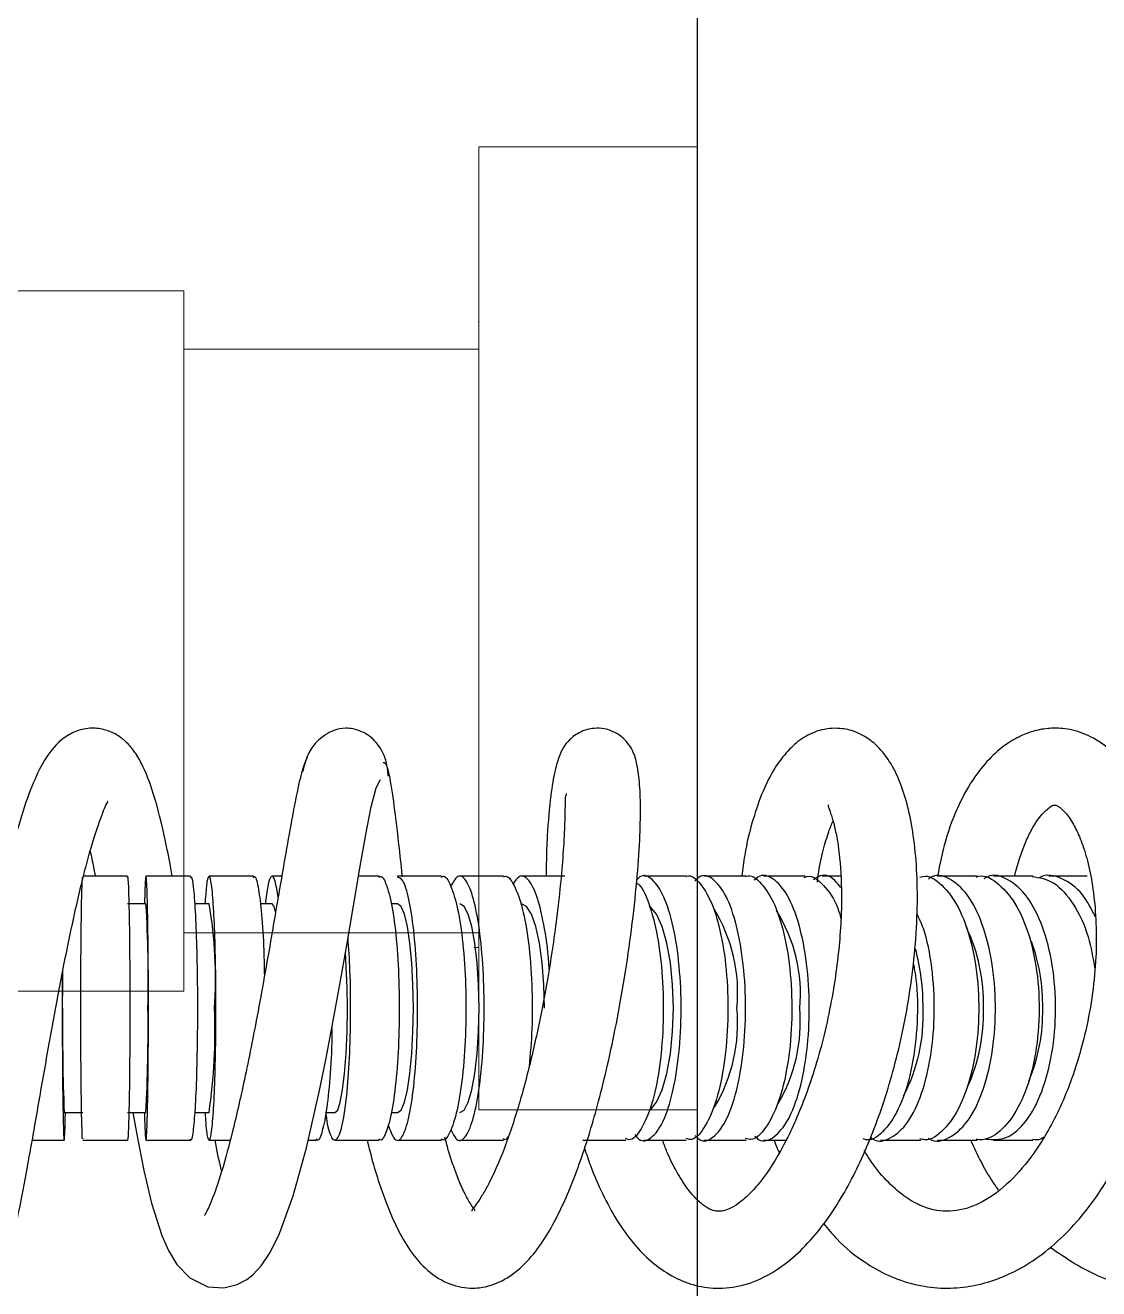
# Model space of a CAD drawing. Header units: millimetres. Extents: x 12325263 to 13848842, y -1463133 to 573208.
# Drawn here: x 12569667.3 to 12569740.9, y -847808.6 to -847722 of the extents above; entities that cross this region are included whole.
import ezdxf
from ezdxf.xclip import XClip

# ---------------------------------------------------------------- set-up
doc = ezdxf.new("R2010")
doc.units = ezdxf.units.MM
doc.header["$LTSCALE"] = 1000
doc.header["$XCLIPFRAME"] = 0
for name, color, linetype in [('fur202301', 252, 'Continuous'), ('WALL', 5, 'Continuous'), ('WALL-SHATCH', 8, 'Continuous'), ('建筑-楼板开洞', 251, 'Continuous')]:
    doc.layers.add(name, color=color, linetype=linetype)

# ---------------------------------------------------------------- blocks, each defined once
blk = doc.blocks.new('adgshg13-A$C7F010FC0')
at = {"layer": 'WALL-SHATCH'}
h = blk.add_hatch(color=256, dxfattribs=at)
h.dxf.hatch_style = 1
h.paths.add_polyline_path([(-60384.171, -16880.895), (-763.165, 197.479), (12587.619, -13153.304), (12587.619, -157996.02), (-162964.851, -188820.432), (-171262.381, -180522.901), (-171262.381, -31310.898), (-150707.191, -10755.708), (-131860.078, -7980.895), (-99162.381, -7980.895), (-99162.381, -4980.895), (-76620.428, -4980.895), (-70107.652, -16880.895)], flags=16)
h.paths.add_polyline_path([(-60091.229, -16380.895), (-646.877, 646.877), (12987.619, -12987.619), (12987.619, -158331.905), (-163100.584, -189250.384), (-171662.381, -180688.586), (-171662.381, -31145.213), (-150777.896, -10260.728), (-131896.687, -7480.895), (-99562.381, -7480.895), (-99562.381, -4580.895), (-76365.552, -4580.895), (-69907.506, -16380.895)])
blk = doc.blocks.new('A$C4C7A72D3')
at = {"layer": 'WALL', "color": 1}
blk.add_blockref('adgshg13-A$C7F010FC0', (210433.012, 205503.569), dxfattribs=at)
blk = doc.blocks.new('asdgag2019070515155847995')
for p, q in [((151.773, -217.084), (151.773, -219.714)), ((151.773, -220.821), (151.773, -223.498)), ((169.861, -223.499), (169.861, -220.819)), ((151.773, -224.625), (151.773, -227.347)), ((169.861, -227.348), (169.861, -224.626)), ((169.861, -231.264), (169.861, -228.494)), ((151.773, -233.946), (151.773, -235.244)), ((151.773, -236.425), (151.773, -239.272)), ((169.861, -239.273), (169.861, -237.683)), ((151.773, -240.469), (151.773, -243.355)), ((169.861, -243.354), (169.861, -240.47)), ((151.773, -244.567), (151.773, -247.487)), ((169.861, -247.487), (169.861, -244.566)), ((169.861, -251.655), (169.861, -248.711)), ((151.773, -252.889), (151.773, -255.861)), ((151.773, -257.107), (151.773, -260.104)), ((169.861, -260.104), (169.861, -257.106)), ((151.773, -261.357), (151.773, -264.367)), ((169.861, -264.369), (169.861, -261.357)), ((153.658, -264.369), (153.658, -264.81)), ((167.976, -264.809), (167.976, -264.369)), ((151.773, -265.628), (151.773, -267.019)), ((169.861, -268.655), (169.861, -265.629)), ((167.976, -269.281), (167.976, -268.658)), ((169.861, -270.482), (169.861, -269.922)), ((151.773, -272.297), (151.773, -272.967)), ((153.658, -272.965), (153.658, -273.775)), ((151.773, -274.237), (151.773, -277.283)), ((169.861, -277.285), (169.861, -275.831)), ((153.658, -277.284), (153.658, -278.277)), ((167.976, -278.274), (167.976, -277.284)), ((151.773, -278.556), (151.773, -281.609)), ((169.861, -281.609), (169.861, -278.557)), ((153.658, -281.612), (153.658, -282.885)), ((167.976, -282.885), (167.976, -281.612)), ((151.773, -282.885), (151.773, -285.945)), ((169.861, -285.944), (169.861, -282.884)), ((167.976, -287.216), (167.976, -285.942)), ((169.861, -289.414), (169.861, -287.219))]:
    blk.add_line(p, q)
at = {"flags": 128}
for points in [[(160.817, -245.456), (159.224, -245.507), (157.711, -245.657), (156.354, -245.899), (155.22, -246.22), (154.367, -246.605), (153.838, -247.034), (153.838, -247.034)], [(167.832, -247.081), (167.797, -247.034), (167.267, -246.605), (166.414, -246.22), (165.281, -245.899), (163.923, -245.657), (162.41, -245.507), (160.817, -245.456)], [(160.817, -254.299), (159.224, -254.338), (157.711, -254.454), (156.354, -254.64), (155.22, -254.888), (154.367, -255.184), (153.838, -255.515), (153.658, -255.863)], [(160.817, -258.773), (159.224, -258.807), (157.711, -258.905), (156.354, -259.063), (155.22, -259.274), (154.367, -259.526), (153.838, -259.806), (153.658, -260.102)], [(167.976, -260.102), (167.797, -259.806), (167.267, -259.526), (166.414, -259.274), (165.281, -259.063), (163.923, -258.905), (162.41, -258.807), (160.817, -258.773)], [(160.817, -263.277), (159.224, -263.304), (157.711, -263.385), (156.354, -263.515), (155.22, -263.688), (154.367, -263.895), (153.838, -264.126), (153.658, -264.369)], [(167.976, -264.369), (167.797, -264.126), (167.267, -263.895), (166.414, -263.688), (165.281, -263.515), (163.923, -263.385), (162.41, -263.304), (160.817, -263.277)], [(167.976, -268.658), (167.797, -268.468), (167.267, -268.287), (166.414, -268.126), (165.281, -267.99), (163.923, -267.889), (162.41, -267.825), (160.817, -267.804)], [(154.22, -272.726), (153.838, -272.828), (153.658, -272.965)], [(160.817, -287.322), (159.224, -287.319), (158.287, -287.315)]]:
    blk.add_lwpolyline(points, dxfattribs=at)
at = {"color": 1, "flags": 128}
blk.add_lwpolyline([(167.976, -282.502), (169.474, -282.244), (171.937, -281.762), (174.186, -281.231), (176.402, -280.527), (177.425, -280.077), (178.377, -279.503), (179.306, -278.602), (179.909, -277.376), (179.993, -276.27), (179.763, -275.349), (179.418, -274.702), (179.093, -274.285), (178.477, -273.708), (177.558, -273.096), (176.252, -272.455), (173.67, -271.518), (170.377, -270.608), (166.449, -269.712), (164.235, -269.26), (161.802, -268.793), (159.198, -268.319), (156.498, -267.846), (153.799, -267.385), (151.225, -266.946), (148.915, -266.537), (147.022, -266.163), (145.718, -265.829), (145.149, -265.532), (145.149, -265.532)], dxfattribs=at)
for centre, radius, start, end in [((160.578, -232.602), 12.469, 88.90241, 110.33522), ((161.097, -232.232), 12.1, 67.07613, 91.32427), ((160.457, -236.315), 12.119, 88.29803, 115.57297), ((161.164, -236.446), 12.25, 65.19125, 91.62097), ((160.679, -243.454), 15.118, 89.47442, 105.03298), ((161.352, -240.098), 11.775, 62.28663, 92.60468), ((159.83, -247.441), 10.698, 84.70354, 122.21577), ((161.749, -247.898), 11.148, 59.79774, 94.79417), ((159.742, -251.976), 10.931, 84.35428, 121.80755), ((161.87, -252.185), 11.137, 59.00628, 95.42172), ((160.67, -319.019), 51.215, 89.83553, 94.10029), ((158.769, -306.32), 29.482, 86.01523, 99.98141), ((162.338, -316.398), 39.518, 81.79783, 92.20553), ((158.764, -362.558), 81.107, 88.54912, 93.60875), ((162.342, -390.655), 109.189, 87.04216, 90.79998), ((162.342, -147.81), 139.52, 269.37386, 272.31433)]:
    blk.add_arc(centre, radius, start, end)
at = {"color": 1}
for points, knots in [([(177.189, -219.634), (177.972, -218.487), (179.141, -216.773), (179.84, -214.271), (180.057, -212.411), (179.96, -210.608), (179.578, -208.863), (178.941, -207.214), (178.026, -205.558), (176.678, -203.772), (174.823, -201.972), (172.663, -200.4), (170.511, -199.185), (168.342, -198.207), (165.932, -197.353), (163.054, -196.619), (159.752, -196.119), (156.397, -195.984), (153.409, -196.192), (151.048, -196.603), (149.134, -197.12), (147.248, -197.826), (145.305, -198.868), (143.681, -200.195), (142.613, -201.55), (141.972, -202.848), (141.639, -204.12), (141.587, -205.53), (141.917, -207.09), (142.715, -208.645), (143.896, -210.014), (145.266, -211.103), (146.612, -211.928), (147.593, -212.329), (147.969, -212.482)], [0, 0, 0, 0, 0.059009, 0.088217, 0.116163, 0.143528, 0.170583, 0.195792, 0.221404, 0.253085, 0.290512, 0.325798, 0.356088, 0.382653, 0.412826, 0.447891, 0.487854, 0.531088, 0.569248, 0.601194, 0.62693, 0.653442, 0.689275, 0.727907, 0.758756, 0.782408, 0.806023, 0.831304, 0.860722, 0.893821, 0.924707, 0.953093, 0.982036, 1, 1, 1, 1]), ([(175.568, -235.151), (175.941, -234.848), (176.982, -234.006), (178.148, -232.523), (179.173, -230.755), (179.796, -228.961), (180.051, -227.146), (179.963, -225.382), (179.572, -223.682), (178.884, -222.012), (177.859, -220.337), (176.505, -218.744), (174.971, -217.353), (173.448, -216.229), (171.85, -215.234), (169.93, -214.232), (167.429, -213.197), (164.367, -212.259), (160.999, -211.581), (157.643, -211.242), (154.536, -211.239), (151.754, -211.51), (149.369, -211.992), (147.407, -212.62), (145.821, -213.348), (144.407, -214.233), (143.12, -215.391), (142.178, -216.748), (141.676, -218.199), (141.586, -219.451), (141.746, -220.558), (142.1, -221.586), (142.683, -222.625), (143.618, -223.744), (144.983, -224.873), (146.889, -225.94), (149.159, -226.826), (150.952, -227.181), (151.773, -227.343)], [0, 0, 0, 0, 0.01861, 0.051847, 0.078631, 0.105715, 0.133291, 0.159104, 0.184168, 0.209101, 0.236375, 0.265787, 0.29237, 0.314901, 0.335055, 0.359939, 0.390375, 0.426317, 0.465192, 0.502435, 0.538017, 0.572013, 0.603861, 0.632499, 0.657916, 0.68253, 0.710958, 0.741076, 0.767362, 0.789623, 0.808021, 0.825406, 0.846341, 0.870811, 0.899223, 0.931896, 0.968811, 1, 1, 1, 1]), ([(151.773, -222.056), (151.772, -222.056), (151.304, -221.965), (150.541, -221.721), (149.458, -221.333), (148.554, -220.897), (147.677, -220.36), (147.023, -219.666), (146.892, -219.455), (146.899, -219.189), (147.007, -219.013), (147.336, -218.614), (148.002, -218.121), (149.023, -217.605), (150.311, -217.15), (151.951, -216.772), (153.911, -216.516), (156.121, -216.427), (158.534, -216.54), (161.077, -216.889), (163.585, -217.458), (165.866, -218.191), (167.774, -218.993), (169.278, -219.784), (170.904, -220.808), (172.616, -222.199), (174.074, -224.025), (174.764, -225.832), (174.757, -227.365), (174.349, -228.596), (173.718, -229.677), (172.656, -230.855), (171.562, -231.775), (170.781, -232.239), (170.568, -232.365)], [0, 0, 0, 0, 0.0000751, 0.0237584, 0.0448854, 0.0682913, 0.0959239, 0.1385658, 0.1829532, 0.2175975, 0.240039, 0.2667097, 0.301199, 0.3298233, 0.3596796, 0.3907647, 0.4230392, 0.4563278, 0.4905521, 0.5256623, 0.5615512, 0.5949911, 0.6242095, 0.6492513, 0.6702301, 0.7135445, 0.7623725, 0.8115783, 0.8623414, 0.8904194, 0.9211894, 0.9550405, 0.9877164, 1, 1, 1, 1]), ([(169.861, -225.083), (170.378, -224.841), (171.47, -224.329), (172.588, -223.674), (173.174, -223.252), (173.272, -223.182)], [0, 0, 0, 0, 0.428301, 0.905174, 1, 1, 1, 1]), ([(170.423, -251.546), (170.818, -251.414), (171.919, -251.045), (173.587, -250.313), (175.376, -249.352), (176.95, -248.228), (178.232, -246.976), (179.196, -245.606), (179.83, -244.088), (180.087, -242.451), (179.883, -240.679), (179.127, -238.863), (177.998, -237.287), (176.604, -235.898), (175.002, -234.669), (172.692, -233.247), (170.048, -232.019), (167.16, -230.984), (164.815, -230.287), (162.276, -229.683), (159.545, -229.195), (156.703, -228.856), (153.903, -228.7), (151.289, -228.744), (148.959, -228.973), (146.951, -229.363), (145.289, -229.89), (143.926, -230.565), (142.92, -231.358), (142.276, -232.14), (141.812, -233.06), (141.57, -234.114), (141.698, -235.44), (142.318, -236.696), (143.191, -237.673), (144.385, -238.557), (145.933, -239.346), (147.929, -240.041), (149.888, -240.531), (151.276, -240.695), (151.757, -240.751)], [0, 0, 0, 0, 0.014191, 0.039602, 0.066207, 0.092726, 0.119004, 0.144642, 0.169235, 0.195018, 0.22514, 0.255392, 0.284207, 0.311621, 0.337726, 0.362607, 0.411412, 0.436041, 0.461242, 0.488155, 0.516852, 0.547374, 0.578906, 0.60967, 0.639658, 0.668925, 0.696903, 0.722633, 0.745813, 0.764396, 0.778578, 0.797184, 0.821375, 0.843965, 0.866464, 0.892019, 0.920458, 0.950806, 0.982977, 1, 1, 1, 1]), ([(146.885, -234.817), (146.906, -234.83), (146.953, -234.859), (147.252, -234.742), (147.913, -234.516), (149.13, -234.22), (151.139, -233.948), (154.403, -233.886), (157.709, -234.18), (160.63, -234.663), (162.893, -235.163), (165.044, -235.77), (167.575, -236.641), (170.344, -237.878), (172.432, -239.211), (173.621, -240.277), (174.238, -241.017), (174.566, -241.575), (174.714, -241.994), (174.748, -242.333), (174.709, -242.671), (174.53, -243.121), (174.164, -243.62), (173.439, -244.326), (172.261, -245.114), (171.058, -245.754), (170.133, -246.098), (169.861, -246.199)], [0, 0, 0, 0, 0.029519, 0.064547, 0.095228, 0.124518, 0.185253, 0.250023, 0.322708, 0.362159, 0.402274, 0.440671, 0.477261, 0.544926, 0.612523, 0.647642, 0.682308, 0.71553, 0.744983, 0.767229, 0.788923, 0.82244, 0.863721, 0.901755, 0.939929, 0.982326, 1, 1, 1, 1]), ([(169.861, -266.443), (170.13, -266.38), (171.215, -266.124), (172.896, -265.611), (174.867, -264.89), (176.543, -264.086), (178.033, -263.12), (179.31, -261.778), (179.886, -260.452), (180.02, -259.454), (179.985, -258.653), (179.766, -257.687), (179.142, -256.475), (177.93, -255.188), (176.454, -254.143), (174.391, -253.021), (171.964, -252.032), (169.311, -251.17), (167.128, -250.551), (164.63, -249.935), (161.777, -249.329), (158.624, -248.767), (155.296, -248.289), (152.105, -247.943), (149.298, -247.742), (147.037, -247.689), (145.299, -247.753), (143.98, -247.961), (143.263, -248.16), (142.563, -248.617), (142.111, -249.093), (141.801, -249.669), (141.639, -250.243), (141.599, -250.985), (141.842, -251.862), (142.422, -252.624), (143.012, -253.046), (143.581, -253.306), (144.596, -253.608), (146.301, -253.897), (148.537, -254.086), (150.489, -254.17), (151.477, -254.17), (151.773, -254.17)], [0, 0, 0, 0, 0.009501, 0.038362, 0.066692, 0.094557, 0.122965, 0.154013, 0.184665, 0.199328, 0.210682, 0.225907, 0.255759, 0.285226, 0.312716, 0.338666, 0.388213, 0.41213, 0.436661, 0.464106, 0.494521, 0.52789, 0.564206, 0.603103, 0.640304, 0.67471, 0.706455, 0.735614, 0.761679, 0.772643, 0.782349, 0.790684, 0.796684, 0.805149, 0.816846, 0.829295, 0.841258, 0.859224, 0.885763, 0.920794, 0.964282, 0.989265, 1, 1, 1, 1]), ([(146.096, -252.753), (146.133, -252.791), (146.22, -252.88), (146.959, -252.878), (148.294, -252.906), (150.19, -253.004), (152.335, -253.189), (154.567, -253.441), (156.78, -253.746), (158.909, -254.09), (161.478, -254.566), (164.53, -255.235), (167.947, -256.159), (170.911, -257.189), (172.738, -258.029), (173.812, -258.659), (174.337, -259.033), (174.604, -259.21), (174.71, -259.295), (174.718, -259.274), (174.719, -259.271)], [0, 0, 0, 0, 0.040332, 0.094234, 0.153764, 0.21729, 0.277924, 0.334878, 0.388064, 0.437443, 0.482994, 0.564641, 0.64827, 0.735265, 0.814777, 0.850829, 0.891297, 0.940289, 0.993148, 1, 1, 1, 1]), ([(174.688, -259.079), (174.68, -259.07), (174.66, -259.046), (174.397, -259.263), (173.721, -259.664), (172.859, -260.067), (171.808, -260.472), (170.805, -260.821), (170.004, -261.024), (169.664, -261.111)], [0, 0, 0, 0, 0.103736, 0.263902, 0.446143, 0.605894, 0.747131, 0.892713, 1, 1, 1, 1]), ([(143.585, -270.529), (143.839, -270.65), (144.333, -270.883), (146.135, -271.29), (148.452, -271.729), (151.131, -272.195), (153.986, -272.68), (156.868, -273.177), (159.647, -273.671), (162.241, -274.156), (164.597, -274.624), (167.366, -275.214), (170.337, -275.927), (172.984, -276.7), (174.362, -277.252), (174.898, -277.523), (175.04, -277.625), (175.026, -277.592), (175.024, -277.589)], [0, 0, 0, 0, 0.088042, 0.171343, 0.24997, 0.323985, 0.393479, 0.458543, 0.519238, 0.575606, 0.627742, 0.675952, 0.767399, 0.853346, 0.93345, 0.968553, 0.996939, 1, 1, 1, 1]), ([(151.773, -279.81), (151.584, -279.843), (150.692, -279.999), (148.703, -280.403), (146.15, -281.033), (144.295, -281.741), (143.205, -282.397), (142.593, -282.915), (142.045, -283.611), (141.662, -284.522), (141.58, -285.525), (141.82, -286.501), (142.566, -287.701), (143.822, -288.636), (145.568, -289.456), (147.859, -290.239), (150.615, -290.981), (153.883, -291.733), (157.561, -292.48), (161.497, -293.21), (165.472, -293.909), (169.196, -294.554), (172.31, -295.113), (174.218, -295.509), (175.155, -295.723), (175.637, -295.889), (175.593, -295.843), (175.581, -295.83)], [0, 0, 0, 0, 0.0093572, 0.0440976, 0.1085902, 0.1658572, 0.196198, 0.2190891, 0.2383188, 0.2580928, 0.2816211, 0.307898, 0.3341439, 0.3834457, 0.4321493, 0.4825072, 0.5348369, 0.5889675, 0.6448788, 0.7025997, 0.7617219, 0.8220868, 0.8826023, 0.9388835, 0.9652528, 0.9904682, 1, 1, 1, 1]), ([(169.861, -298.023), (170.339, -297.965), (171.487, -297.825), (173.14, -297.617), (174.854, -297.379), (176.248, -297.145), (177.342, -296.898), (178.153, -296.612), (178.804, -296.28), (179.542, -295.578), (179.995, -294.658), (180.04, -293.658), (179.821, -292.91), (179.422, -292.206), (178.8, -291.637), (177.53, -290.978), (176.176, -290.632), (174.002, -290.152), (171.059, -289.611), (167.488, -288.989), (163.539, -288.3), (159.54, -287.571), (155.667, -286.805), (152.738, -286.147), (150.684, -285.621), (148.864, -285.105), (147.545, -284.62), (146.886, -284.373), (146.624, -284.183), (146.654, -284.26), (146.655, -284.263)], [0, 0, 0, 0, 0.02454, 0.059016, 0.097329, 0.13767, 0.172287, 0.200461, 0.223136, 0.241628, 0.261721, 0.281862, 0.293813, 0.307417, 0.337381, 0.36562, 0.417227, 0.471319, 0.530158, 0.591383, 0.651364, 0.710118, 0.768354, 0.827015, 0.856489, 0.88594, 0.943588, 0.9717, 0.998848, 1, 1, 1, 1])]:
    blk.add_open_spline(points, degree=3, knots=knots, dxfattribs=at)
for points, knots in [([(154.553, -216.522), (154.004, -216.804), (152.743, -217.455), (151.865, -218.806), (151.563, -219.887), (151.897, -220.396), (151.915, -220.425)], [0, 0, 0, 0, 0.272074, 0.625543, 0.979013, 1, 1, 1, 1]), ([(151.779, -220.856), (151.866, -220.352), (152.041, -219.34), (153.573, -217.997), (155.651, -216.991), (157.367, -216.689), (158.121, -216.557)], [0, 0, 0, 0, 0.262513, 0.527619, 0.792721, 1, 1, 1, 1]), ([(169.791, -224.025), (169.818, -223.546), (169.873, -222.586), (168.663, -221.234), (166.641, -220.141), (163.943, -219.425), (160.898, -219.169), (157.841, -219.401), (155.127, -220.093), (153.028, -221.173), (151.904, -222.503), (151.564, -223.558), (151.898, -224.076), (151.938, -224.138)], [0, 0, 0, 0, 0.098662, 0.197323, 0.295985, 0.394646, 0.493307, 0.591968, 0.690629, 0.78929, 0.887951, 0.986613, 1, 1, 1, 1]), ([(151.827, -224.7), (151.808, -224.646), (151.623, -224.122), (152.248, -223.105), (153.721, -221.852), (156.096, -220.907), (158.975, -220.382), (162.071, -220.335), (165.02, -220.771), (167.507, -221.642), (169.2, -222.848), (169.886, -223.931), (169.824, -224.551), (169.81, -224.696)], [0, 0, 0, 0, 0.012314, 0.118477, 0.22464, 0.330801, 0.43696, 0.543116, 0.649271, 0.755426, 0.861584, 0.967745, 1, 1, 1, 1]), ([(169.649, -220.037), (169.708, -220.122), (169.881, -220.374), (169.84, -220.643), (169.812, -220.822)], [0, 0, 0, 0, 0.334322, 1, 1, 1, 1]), ([(169.713, -227.983), (169.734, -227.954), (170.071, -227.501), (169.784, -226.538), (168.756, -225.279), (166.726, -224.24), (164.058, -223.555), (161.018, -223.298), (157.956, -223.497), (155.222, -224.13), (153.095, -225.128), (151.927, -226.368), (151.567, -227.377), (151.908, -227.886), (151.963, -227.967)], [0, 0, 0, 0, 0.006672, 0.104159, 0.201647, 0.299135, 0.396622, 0.494109, 0.591596, 0.689083, 0.78657, 0.884057, 0.981545, 1, 1, 1, 1]), ([(151.834, -228.547), (151.813, -228.487), (151.636, -227.986), (152.285, -227.028), (153.793, -225.863), (156.191, -224.991), (159.084, -224.514), (162.18, -224.487), (165.116, -224.911), (167.589, -225.739), (169.219, -226.876), (169.957, -227.88), (169.794, -228.442), (169.759, -228.56)], [0, 0, 0, 0, 0.014487, 0.120829, 0.227172, 0.333512, 0.43985, 0.546185, 0.65252, 0.758855, 0.865192, 0.971532, 1, 1, 1, 1]), ([(169.654, -231.938), (169.695, -231.889), (170.062, -231.448), (169.798, -230.528), (168.776, -229.353), (166.758, -228.383), (164.099, -227.741), (161.053, -227.492), (158.022, -227.684), (155.647, -228.131), (154.665, -228.603), (154.342, -228.757)], [0, 0, 0, 0, 0.01632, 0.147697, 0.279073, 0.410449, 0.541825, 0.673201, 0.804576, 0.935951, 1, 1, 1, 1]), ([(157.725, -229.007), (158.196, -228.925), (159.605, -228.68), (162.233, -228.714), (165.15, -229.098), (167.619, -229.878), (169.231, -230.938), (169.957, -231.85), (169.803, -232.347), (169.777, -232.433)], [0, 0, 0, 0, 0.088075, 0.263186, 0.438296, 0.613407, 0.788521, 0.96364, 1, 1, 1, 1]), ([(152.178, -235.576), (152.019, -235.558), (151.195, -235.467), (150.014, -235.191), (148.761, -234.837), (148.213, -234.606), (147.984, -234.509)], [0, 0, 0, 0, 0.084729, 0.439149, 0.764494, 1, 1, 1, 1]), ([(152.547, -233.976), (152.371, -234.112), (151.75, -234.591), (151.58, -235.274), (151.943, -235.746), (152.023, -235.851)], [0, 0, 0, 0, 0.234448, 0.830398, 1, 1, 1, 1]), ([(151.849, -236.483), (151.822, -236.416), (151.643, -235.969), (152.346, -235.147), (153.387, -234.339), (154.419, -234.04), (154.642, -233.975)], [0, 0, 0, 0, 0.07189, 0.479631, 0.887371, 1, 1, 1, 1]), ([(169.594, -239.873), (169.674, -239.786), (170.06, -239.362), (169.742, -238.54), (168.602, -237.555), (166.507, -236.757), (163.791, -236.246), (160.735, -236.075), (157.688, -236.264), (154.999, -236.793), (152.945, -237.604), (151.858, -238.595), (151.578, -239.411), (151.975, -239.825), (152.051, -239.904)], [0, 0, 0, 0, 0.024773, 0.120049, 0.215324, 0.310599, 0.405874, 0.501148, 0.596423, 0.691697, 0.786972, 0.882247, 0.977522, 1, 1, 1, 1]), ([(151.798, -240.516), (151.789, -240.499), (151.605, -240.136), (152.196, -239.404), (153.609, -238.468), (155.948, -237.754), (158.805, -237.347), (161.899, -237.292), (164.863, -237.595), (167.39, -238.223), (169.109, -239.103), (169.923, -239.92), (169.779, -240.398), (169.741, -240.525)], [0, 0, 0, 0, 0.005223, 0.111489, 0.217755, 0.324019, 0.43028, 0.536539, 0.642796, 0.749055, 0.855315, 0.961578, 1, 1, 1, 1]), ([(169.861, -238.534), (170.053, -238.475), (170.347, -238.384), (170.604, -238.251), (170.694, -238.205)], [0, 0, 0, 0, 0.649548, 1, 1, 1, 1]), ([(169.54, -243.97), (169.636, -243.879), (170.053, -243.484), (169.77, -242.723), (168.659, -241.823), (166.592, -241.091), (163.894, -240.616), (160.843, -240.449), (157.79, -240.61), (155.083, -241.081), (153.004, -241.809), (151.875, -242.707), (151.581, -243.473), (151.999, -243.874), (152.099, -243.971)], [0, 0, 0, 0, 0.028152, 0.122348, 0.216544, 0.31074, 0.404936, 0.499131, 0.593326, 0.687522, 0.781717, 0.875913, 0.970109, 1, 1, 1, 1]), ([(151.797, -244.576), (151.789, -244.56), (151.617, -244.229), (152.233, -243.565), (153.677, -242.721), (156.04, -242.08), (158.911, -241.721), (162.007, -241.683), (164.96, -241.969), (167.468, -242.549), (169.149, -243.355), (169.931, -244.076), (169.788, -244.485), (169.757, -244.576)], [0, 0, 0, 0, 0.005323, 0.112454, 0.219585, 0.326713, 0.433839, 0.540962, 0.648084, 0.755207, 0.862332, 0.96946, 1, 1, 1, 1]), ([(169.474, -248.103), (169.591, -248.008), (170.044, -247.641), (169.794, -246.943), (168.709, -246.131), (166.668, -245.467), (163.985, -245.032), (160.94, -244.873), (157.882, -245.009), (155.16, -245.424), (153.054, -246.072), (151.902, -246.875), (151.573, -247.543), (151.95, -247.887), (152.025, -247.956)], [0, 0, 0, 0, 0.032925, 0.127266, 0.221607, 0.315948, 0.410289, 0.504629, 0.598969, 0.69331, 0.78765, 0.881991, 0.976332, 1, 1, 1, 1]), ([(152.237, -247.976), (152.272, -247.918), (152.475, -247.576), (153.812, -247.031), (156.104, -246.459), (159.011, -246.146), (162.101, -246.121), (165.047, -246.387), (167.535, -246.915), (169.189, -247.644), (169.947, -248.295), (169.79, -248.662), (169.756, -248.744)], [0, 0, 0, 0, 0.024215, 0.141991, 0.259766, 0.377537, 0.495306, 0.613073, 0.730842, 0.848612, 0.966386, 1, 1, 1, 1]), ([(158.159, -253.977), (158.135, -253.978), (157.108, -254.008), (155.299, -254.269), (153.145, -254.74), (151.916, -255.36), (151.586, -255.967), (152.112, -256.323), (152.325, -256.468)], [0, 0, 0, 0, 0.0050821, 0.2176992, 0.4303167, 0.6429347, 0.8555532, 1, 1, 1, 1]), ([(151.829, -257.107), (151.811, -257.08), (151.647, -256.834), (152.316, -256.361), (153.845, -255.786), (156.263, -255.356), (159.157, -255.129), (162.181, -255.107), (163.973, -255.269), (164.821, -255.346)], [0, 0, 0, 0, 0.020677, 0.186675, 0.352672, 0.518666, 0.684656, 0.850642, 1, 1, 1, 1]), ([(169.641, -256.794), (169.736, -256.856), (169.901, -256.962), (169.813, -257.072), (169.776, -257.118)], [0, 0, 0, 0, 0.579144, 1, 1, 1, 1]), ([(169.139, -260.701), (169.38, -260.589), (169.998, -260.3), (169.855, -259.788), (168.818, -259.251), (166.84, -258.807), (164.193, -258.51), (161.164, -258.393), (158.095, -258.468), (155.335, -258.727), (153.187, -259.142), (151.922, -259.663), (151.585, -260.218), (152.179, -260.558), (152.458, -260.717)], [0, 0, 0, 0, 0.05553, 0.142303, 0.229076, 0.31585, 0.402622, 0.489395, 0.576167, 0.66294, 0.749713, 0.836485, 0.923258, 1, 1, 1, 1]), ([(151.854, -261.382), (151.826, -261.346), (151.651, -261.123), (152.332, -260.71), (153.889, -260.223), (156.316, -259.862), (159.227, -259.669), (162.324, -259.667), (165.244, -259.854), (167.688, -260.211), (169.271, -260.696), (169.973, -261.111), (169.805, -261.336), (169.776, -261.375)], [0, 0, 0, 0, 0.020501, 0.126866, 0.23323, 0.339592, 0.445952, 0.552309, 0.658665, 0.765023, 0.871382, 0.977744, 1, 1, 1, 1]), ([(168.802, -265.011), (169.184, -264.872), (169.961, -264.59), (169.877, -264.119), (168.84, -263.676), (166.88, -263.31), (164.242, -263.064), (161.216, -262.964), (158.147, -263.023), (155.372, -263.234), (153.238, -263.573), (151.928, -263.978), (151.87, -264.265), (151.843, -264.396)], [0, 0, 0, 0, 0.089376, 0.181902, 0.274428, 0.366953, 0.459479, 0.552004, 0.644529, 0.737054, 0.829579, 0.922104, 1, 1, 1, 1]), ([(151.812, -264.024), (150.869, -264.128), (148.703, -264.365), (146.618, -264.617), (145.21, -264.839), (144.427, -265.015), (143.99, -265.182), (144.003, -265.297), (144.008, -265.345)], [0, 0, 0, 0, 0.199564, 0.458361, 0.597114, 0.741963, 0.892967, 1, 1, 1, 1]), ([(151.859, -265.651), (151.83, -265.618), (151.657, -265.433), (152.351, -265.092), (153.925, -264.692), (156.362, -264.398), (159.279, -264.242), (162.376, -264.243), (165.29, -264.399), (167.723, -264.695), (169.291, -265.094), (169.98, -265.436), (169.805, -265.621), (169.775, -265.653)], [0, 0, 0, 0, 0.022295, 0.12847, 0.234645, 0.340817, 0.446987, 0.553155, 0.659322, 0.76549, 0.87166, 0.977832, 1, 1, 1, 1]), ([(144.908, -264.997), (144.569, -265.027), (143.921, -265.085), (142.937, -265.523), (142.119, -266.2), (141.666, -267.209), (141.606, -268.048), (141.761, -268.867), (142.374, -269.816), (143.412, -270.574), (144.182, -270.765), (144.584, -270.864)], [0, 0, 0, 0, 0.094966, 0.181291, 0.318863, 0.453048, 0.515762, 0.624498, 0.786872, 0.888593, 1, 1, 1, 1]), ([(167.976, -269.292), (168.247, -269.255), (169.183, -269.126), (169.878, -268.835), (169.906, -268.47), (168.86, -268.121), (166.922, -267.834), (164.287, -267.639), (161.278, -267.562), (158.335, -267.595), (156.713, -267.706), (155.977, -267.757)], [0, 0, 0, 0, 0.049353, 0.170728, 0.292103, 0.413477, 0.534852, 0.656226, 0.7776, 0.898974, 1, 1, 1, 1]), ([(162.155, -268.861), (162.239, -268.861), (163.337, -268.86), (165.341, -268.974), (167.768, -269.197), (169.31, -269.513), (169.985, -269.774), (169.816, -269.912), (169.793, -269.931)], [0, 0, 0, 0, 0.019564, 0.255389, 0.491215, 0.727045, 0.962882, 1, 1, 1, 1]), ([(153.231, -272.552), (152.806, -272.617), (151.88, -272.759), (151.65, -273.011), (152.191, -273.251), (153.224, -273.373), (153.658, -273.425)], [0, 0, 0, 0, 0.237216, 0.517055, 0.796895, 1, 1, 1, 1]), ([(151.87, -274.246), (151.837, -274.224), (151.672, -274.116), (152.395, -273.921), (154.018, -273.701), (156.22, -273.545), (157.906, -273.506), (158.608, -273.49)], [0, 0, 0, 0, 0.062654, 0.315069, 0.567482, 0.819889, 1, 1, 1, 1]), ([(167.976, -277.563), (168.226, -277.548), (169.15, -277.494), (169.857, -277.368), (169.925, -277.208), (168.915, -277.054), (167.006, -276.926), (164.395, -276.839), (161.382, -276.802), (158.305, -276.82), (155.511, -276.889), (153.317, -277.004), (151.961, -277.15), (151.632, -277.31), (152.182, -277.457), (153.217, -277.533), (153.658, -277.565)], [0, 0, 0, 0, 0.028374, 0.104627, 0.18088, 0.257133, 0.333386, 0.409639, 0.485892, 0.562144, 0.638397, 0.714649, 0.790902, 0.867155, 0.943408, 1, 1, 1, 1]), ([(171.956, -276.431), (171.887, -276.448), (171.302, -276.595), (170.537, -276.743), (169.861, -276.874)], [0, 0, 0, 0, 0.116938, 1, 1, 1, 1]), ([(151.875, -278.565), (151.84, -278.55), (151.677, -278.484), (152.412, -278.364), (154.041, -278.228), (156.513, -278.13), (159.448, -278.079), (162.545, -278.082), (165.438, -278.139), (167.837, -278.243), (169.349, -278.381), (169.999, -278.496), (169.817, -278.557), (169.793, -278.565)], [0, 0, 0, 0, 0.028378, 0.134521, 0.240663, 0.346804, 0.452941, 0.559076, 0.665211, 0.771347, 0.877484, 0.983624, 1, 1, 1, 1]), ([(167.976, -281.712), (168.222, -281.707), (169.143, -281.687), (169.852, -281.642), (169.929, -281.585), (168.926, -281.529), (167.023, -281.483), (164.417, -281.452), (161.405, -281.439), (158.328, -281.445), (155.53, -281.47), (153.33, -281.511), (151.968, -281.563), (151.63, -281.621), (152.176, -281.674), (153.214, -281.701), (153.658, -281.713)], [0, 0, 0, 0, 0.027827, 0.104071, 0.180316, 0.256561, 0.332806, 0.40905, 0.485294, 0.561538, 0.637783, 0.714027, 0.790271, 0.866516, 0.942761, 1, 1, 1, 1]), ([(151.865, -282.886), (151.836, -282.882), (151.683, -282.858), (152.424, -282.816), (154.055, -282.767), (156.531, -282.732), (159.468, -282.714), (162.565, -282.715), (165.456, -282.735), (167.852, -282.773), (169.353, -282.823), (170, -282.864), (169.825, -282.885), (169.806, -282.887)], [0, 0, 0, 0, 0.024785, 0.1317, 0.238614, 0.345525, 0.452434, 0.559341, 0.666247, 0.773154, 0.880063, 0.986974, 1, 1, 1, 1]), ([(150.06, -285.436), (150.408, -285.359), (150.927, -285.244), (151.563, -285.127), (151.773, -285.088)], [0, 0, 0, 0, 0.6697869, 1, 1, 1, 1]), ([(169.733, -285.942), (169.762, -285.949), (169.85, -285.971), (168.895, -286.007), (167.033, -286.043), (164.416, -286.067), (161.408, -286.078), (158.33, -286.073), (155.528, -286.054), (153.347, -286.022), (151.969, -285.982), (151.873, -285.954), (151.828, -285.941)], [0, 0, 0, 0, 0.05124, 0.158086, 0.264933, 0.371779, 0.478625, 0.58547, 0.692316, 0.799162, 0.906008, 1, 1, 1, 1]), ([(158.444, -287.343), (158.791, -287.345), (160.091, -287.352), (162.575, -287.349), (165.457, -287.334), (167.835, -287.304), (169.414, -287.265), (170.039, -287.22), (169.571, -287.176), (168.718, -287.147), (168.001, -287.135), (167.976, -287.135)], [0, 0, 0, 0, 0.049158, 0.184298, 0.319437, 0.454577, 0.58972, 0.724866, 0.860015, 0.995165, 1, 1, 1, 1])]:
    blk.add_open_spline(points, degree=3, knots=knots)
blk = doc.blocks.new('*U1453')
at = {"color": 1, "lineweight": 0}
for p, q in [((-1648.5, -258.728), (-1648.5, -258.395)), ((-1605.625, -258.448), (-1605.625, -258.395))]:
    blk.add_line(p, q, dxfattribs=at)
blk.add_lwpolyline([(-1676.098, -243.395), (-1422.5, -243.395, -0.414214), (-1402.5, -263.395), (-1402.5, -673.395, -0.414214), (-1422.5, -693.395), (-1832.5, -693.395, -0.414214), (-1852.5, -673.395), (-1852.5, -263.395, -0.414214), (-1832.5, -243.395), (-1422.5, -243.395)], format="xyb")
for points in [[(-1639.125, -243.395), (-1659.625, -243.395), (-1659.625, -258.395), (-1593.625, -258.395), (-1593.625, -243.395), (-1614.125, -243.395)], [(-1607.5, -258.395), (-1607.5, -278.621), (-1647.5, -278.621), (-1647.5, -258.395)]]:
    blk.add_lwpolyline(points, dxfattribs=at)
blk.add_lwpolyline([(-1651.5, -290.621), (-1651.5, -278.621), (-1603.5, -278.621), (-1603.5, -290.621)], close=True, dxfattribs=at)
blk = doc.blocks.new('sdfgsdffhg')
at = {"layer": 'fur202301', "xscale": -1, "rotation": 270}
blk.add_blockref('*U1453', (-11127.073, 27920.118, 0), dxfattribs=at)
at = {"layer": 'fur202301', "rotation": 270}
blk.add_blockref('asdgag2019070515155847995', (-11126.677, 26428.267), dxfattribs=at)

msp = doc.modelspace()

# ---------------------------------------------------------------- block references
ref = msp.add_blockref('A$C4C7A72D3', (12385714.853, -906209.521), dxfattribs=dict(rotation=350.041249254255))
XClip(ref).set_block_clipping_path([(223442.8584877662, 85923.1187333744), (220542.7961432356, 85923.1422391906), (220542.8579492103, 89292.823275506), (211526.9150355905, 89292.8101311298), (210631.4331447985, 94392.8080583527), (206113.3685902953, 94392.8025418455), (206001.4315187763, 95030.3127344656), (204376.2826588508, 94744.9613686837), (203364.4570056833, 100506.9030052917), (197947.3947122637, 99555.7482674252), (192482.3428474721, 130679.4765393781), (190118.7804593667, 130264.4504016289), (191623.4071957469, 121695.6427078634), (177046.6486519482, 119136.2011700841), (175707.6223907359, 126760.8483765714), (173902.988371335, 128026.4039125028), (169528.3854461554, 127258.2903269802), (169070.0967394859, 129868.3614864857), (163308.2517458182, 128856.6693391807), (163766.52659606, 126246.6171700556), (159679.1795131005, 125528.9180921423), (170669.6888374612, 62935.797914044), (167222.1989369914, 62330.4650948944), (167939.7759490944, 58243.6808593175), (171386.9528796654, 58848.2912487988), (172857.0656793863, 50477.0032648193), (165962.5026008021, 49266.4230898353), (168037.7813034765, 37447.1796448426), (140649.9584970828, 32638.2390106404), (115387.9799239188, 28202.5781787895), (95598.7254695911, 140907.4332163476), (226939.476109907, 163968.8668500402), (240128.6952811591, 88852.8973128139)])

# ---------------------------------------------------------------- next in the draw order: hatches: boundary and pattern name
at = {"layer": '建筑-楼板开洞'}
h = msp.add_hatch(dxfattribs=at)
h.set_pattern_fill('DASH', color=256, scale=500)
h.set_pattern_definition([(0, (0, 0), (476.25, 476.25), [476.25, -476.25])])
h.paths.add_polyline_path([(12597696.741, -842386.786), (12590696.811, -842386.901), (12590697.067, -843986.786), (12595796.811, -843986.852), (12595797.067, -849736.852), (12588796.811, -849736.786), (12588796.811, -851936.786), (12564896.811, -851936.786), (12564896.811, -816186.786), (12568846.811, -816186.786), (12568846.811, -816040), (12568846.811, -807536.786), (12574696.829, -807536.802), (12574696.771, -810386.786), (12575896.811, -810386.786), (12579055.235, -810386.784), (12580496.915, -811828.207), (12580696.915, -819086.85), (12595696.917, -819086.721), (12595696.898, -812786.786), (12597696.659, -812786.786)])

# ---------------------------------------------------------------- next in the draw order: block references
msp.add_blockref('sdfgsdffhg', (12581083.899, -874056.804, 0))

doc.saveas('drawing.dxf')
